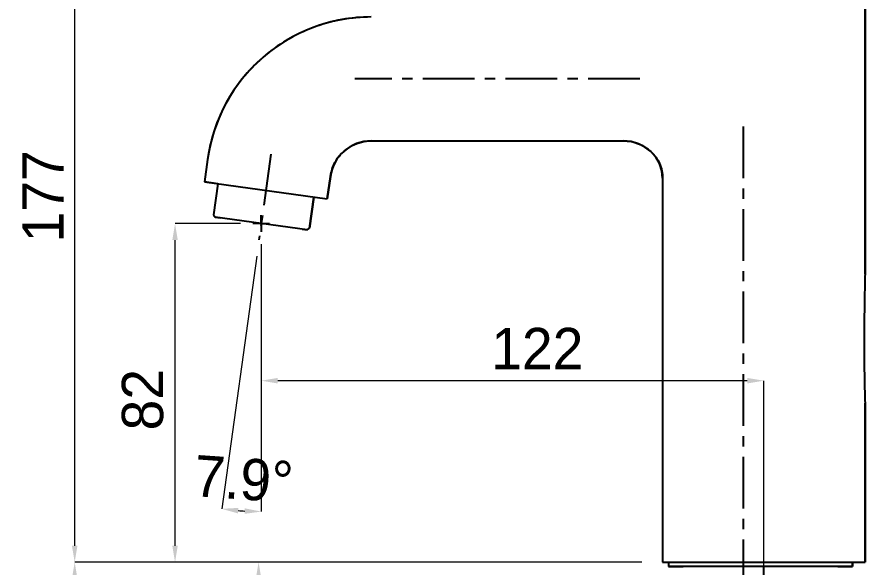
# Model space of a CAD drawing. Extents: x 0 to 790, y 0 to 579.
# Drawn here: x 356.5 to 561.7, y 228.5 to 361.7 of the extents above; entities that cross this region are included whole.
import ezdxf

# ---------------------------------------------------------------- set-up
doc = ezdxf.new("R2010")
doc.units = 0
doc.header["$LTSCALE"] = 10
doc.header["$MEASUREMENT"] = 0
doc.header["$PDMODE"] = 3
doc.header["$PDSIZE"] = -10
doc.linetypes.add('CENTER', pattern=[2, 1.25, -0.25, 0.25, -0.25])
doc.layers.get('0').update_dxf_attribs({"linetype": 'CONTINUOUS'})
doc.layers.get('DEFPOINTS').update_dxf_attribs({"linetype": 'CONTINUOUS'})
doc.layers.add('DEF_LAYER_ASSEM_MEMBER', color=7, linetype='CONTINUOUS')
doc.layers.add('DEFAULT_1', color=7, linetype='CENTER')
doc.styles.add('Daelim Dimension', font='')
doc.styles.get('Daelim Dimension').set_extended_font_data('나눔고딕')
doc.dimstyles.new('DEFAULT', dxfattribs={"dimscale": 2, "dimtxt": 2, "dimasz": 2, "dimexe": 0, "dimexo": 2, "dimgap": 1, "dimtad": 1, "dimdec": 0, "dimzin": 9, "dimdsep": 46, "dimtxsty": 'Daelim Dimension', "dimcen": 0.5, "dimclrd": 5, "dimclre": 5, "dimclrt": 256, "dimadec": 1, "dimazin": 0, "dimtfac": 1, "dimtdec": 0, "dimtix": 1, "dimtmove": 0, "dimatfit": 3, "dimfxl": 1, "dimtolj": 1, "dimtzin": 1, "dimlwd": 9, "dimlwe": 9, "dimarcsym": 0})

# ---------------------------------------------------------------- blocks, each defined once
blk = doc.blocks.new('*D0')
at = {"color": 5, "lineweight": 9, "ltscale": 0.5, "transparency": 16777216}
for p, q in [((532.24, 406.21), (370.48, 406.21)), ((370.48, 233.71), (370.48, 402.21)), ((507.74, 229.71), (370.48, 229.71))]:
    blk.add_line(p, q, dxfattribs=at)
at = {"color": 5, "ltscale": 0.5, "transparency": 16777216}
for points in [[(369.81, 402.21), (371.15, 402.21), (370.48, 406.21)], [(369.81, 233.71), (371.15, 233.71), (370.48, 229.71)]]:
    blk.add_solid(points, dxfattribs=at)
at = {"layer": 'DEFPOINTS', "color": 0, "ltscale": 0.5, "transparency": 16777216}
for p in [(370.48, 406.21), (536.24, 406.21), (511.74, 229.71)]:
    blk.add_point(p, dxfattribs=at)
at = {"color": 7, "ltscale": 0.5, "transparency": 16777216, "insert": (357.81, 318.28), "char_height": 10, "attachment_point": 2, "rotation": 90, "style": 'Daelim Dimension'}
blk.add_mtext('\\A1;177', dxfattribs=at)
blk = doc.blocks.new('*D1')
at = {"color": 5, "lineweight": 9, "ltscale": 0.5, "transparency": 16777216}
for p, q in [((410.63, 311.69), (394.77, 311.69)), ((394.77, 233.71), (394.77, 307.69)), ((507.74, 229.71), (394.77, 229.71))]:
    blk.add_line(p, q, dxfattribs=at)
at = {"color": 5, "ltscale": 0.5, "transparency": 16777216}
for points in [[(394.1, 307.69), (395.43, 307.69), (394.77, 311.69)], [(394.1, 233.71), (395.43, 233.71), (394.77, 229.71)]]:
    blk.add_solid(points, dxfattribs=at)
at = {"layer": 'DEFPOINTS', "color": 0, "ltscale": 0.5, "transparency": 16777216}
for p in [(394.77, 311.69), (414.63, 311.69), (511.74, 229.71)]:
    blk.add_point(p, dxfattribs=at)
at = {"color": 7, "ltscale": 0.5, "transparency": 16777216, "insert": (381.88, 269.05), "char_height": 10, "attachment_point": 2, "rotation": 90, "style": 'Daelim Dimension'}
blk.add_mtext('\\A1;82', dxfattribs=at)
blk = doc.blocks.new('*D2')
at = {"color": 5, "lineweight": 9, "ltscale": 0.5, "transparency": 16777216}
for p, q in [((415.63, 306.69), (415.63, 273.65)), ((533.24, 273.65), (419.63, 273.65)), ((537.24, 228.36), (537.24, 273.65))]:
    blk.add_line(p, q, dxfattribs=at)
at = {"color": 5, "ltscale": 0.5, "transparency": 16777216}
for points in [[(419.63, 274.32), (419.63, 272.98), (415.63, 273.65)], [(533.24, 274.32), (533.24, 272.98), (537.24, 273.65)]]:
    blk.add_solid(points, dxfattribs=at)
at = {"layer": 'DEFPOINTS', "color": 0, "ltscale": 0.5, "transparency": 16777216}
for p in [(415.63, 310.69), (415.63, 273.65), (537.24, 224.36)]:
    blk.add_point(p, dxfattribs=at)
at = {"color": 7, "ltscale": 0.5, "transparency": 16777216, "insert": (482.43, 286.44), "char_height": 10, "attachment_point": 2, "style": 'Daelim Dimension'}
blk.add_mtext('\\A1;122', dxfattribs=at)
blk = doc.blocks.new('*D3')
at = {"color": 5, "lineweight": 9, "ltscale": 0.5, "transparency": 16777216}
for p, q in [((507.74, 229.71), (414.98, 229.71)), ((414.98, 225.71), (414.98, 217.01)), ((505.81, 213.01), (414.98, 213.01)), ((414.98, 213.01), (414.98, 151.74))]:
    blk.add_line(p, q, dxfattribs=at)
at = {"color": 5, "ltscale": 0.5, "transparency": 16777216}
for points in [[(414.32, 225.71), (415.65, 225.71), (414.98, 229.71)], [(414.32, 217.01), (415.65, 217.01), (414.98, 213.01)]]:
    blk.add_solid(points, dxfattribs=at)
at = {"layer": 'DEFPOINTS', "color": 0, "ltscale": 0.5, "transparency": 16777216}
for p in [(414.98, 229.71), (511.74, 229.71), (509.81, 213.01)]:
    blk.add_point(p, dxfattribs=at)
at = {"color": 7, "ltscale": 0.5, "transparency": 16777216, "insert": (401.58, 207.01), "char_height": 10, "attachment_point": 3, "rotation": 90, "style": 'Daelim Dimension'}
blk.add_mtext('\\A1;MAX.30', dxfattribs=at)
blk = doc.blocks.new('*D5')
at = {"color": 5, "lineweight": 9, "ltscale": 0.5, "transparency": 16777216}
for p, q in [((414.53, 303.77), (406.07, 242.63)), ((415.63, 305.69), (415.63, 241.97))]:
    blk.add_line(p, q, dxfattribs=at)
blk.add_arc((415.63, 311.69), 69.72, 265.4044, 266.7125, dxfattribs=at)
at = {"color": 5, "ltscale": 0.5, "transparency": 16777216}
for points in [[(409.97, 241.53), (410.11, 242.86), (406.07, 242.63)], [(411.65, 242.75), (411.61, 241.42), (415.63, 241.97)]]:
    blk.add_solid(points, dxfattribs=at)
at = {"layer": 'DEFPOINTS', "color": 0, "ltscale": 0.5, "transparency": 16777216}
for p in [(417.96, 328.53), (415.63, 311.69), (415.63, 309.69), (415.08, 307.73), (409.24, 242.26)]:
    blk.add_point(p, dxfattribs=at)
at = {"color": 7, "ltscale": 0.5, "transparency": 16777216, "insert": (411.37, 249.82), "char_height": 10, "attachment_point": 5, "rotation": 356.0584, "style": 'Daelim Dimension'}
blk.add_mtext('\\A1;7.9°', dxfattribs=at)
blk = doc.blocks.new('*D6')
at = {"color": 5, "lineweight": 9, "ltscale": 0.5, "transparency": 16777216}
for p, q in [((433.31, 229.71), (370.48, 229.71)), ((370.48, 225.71), (370.48, 91.67)), ((517.33, 87.67), (370.48, 87.67))]:
    blk.add_line(p, q, dxfattribs=at)
at = {"color": 5, "ltscale": 0.5, "transparency": 16777216}
for points in [[(369.81, 225.71), (371.15, 225.71), (370.48, 229.71)], [(369.81, 91.67), (371.15, 91.67), (370.48, 87.67)]]:
    blk.add_solid(points, dxfattribs=at)
at = {"layer": 'DEFPOINTS', "color": 0, "ltscale": 0.5, "transparency": 16777216}
for p in [(437.31, 229.71), (370.48, 87.67), (521.33, 87.67)]:
    blk.add_point(p, dxfattribs=at)
at = {"color": 7, "ltscale": 0.5, "transparency": 16777216, "insert": (363.07, 158.69), "char_height": 10, "attachment_point": 5, "rotation": 90, "style": 'Daelim Dimension'}
blk.add_mtext('\\A1;410', dxfattribs=at)

msp = doc.modelspace()

# ---------------------------------------------------------------- linework, layer by layer
at = {"color": 7, "linetype": 'Continuous'}
for p, q in [((561.74, 299.45), (561.74, 372.85)), ((442.26, 331.71), (503.24, 331.71)), ((402.63, 327.2), (401.88, 321.77)), ((431.6, 317.66), (432.35, 323.09)), ((512.74, 322.71), (512.74, 229.71)), ((401.88, 321.77), (431.6, 317.66)), ((405.1, 321.33), (404.06, 313.8)), ((427.34, 310.57), (428.38, 318.1)), ((404.06, 313.8), (404.49, 313.23)), ((404.49, 313.23), (405.72, 313.06)), ((425.53, 310.32), (426.77, 310.15)), ((426.77, 310.15), (427.34, 310.57)), ((561.74, 229.71), (561.74, 268.19)), ((514.19, 229.71), (514.19, 228.71)), ((514.19, 228.71), (517.69, 228.71)), ((555.19, 228.71), (558.69, 228.71)), ((558.69, 228.71), (558.69, 229.71)), ((559.74, 229.71), (561.74, 229.71))]:
    msp.add_line(p, q, dxfattribs=at)
for points, start_tangent, end_tangent in [([(442.26, 361.71), (435.13, 361.07), (428.23, 359.17), (421.78, 356.07), (415.98, 351.88), (411.03, 346.71), (407.07, 340.75), (404.25, 334.17), (402.63, 327.2)], (-0.999999, -0.001415), (-0.138554, -0.990355)), ([(432.35, 323.09), (432.96, 325.39), (434.09, 327.49), (435.69, 329.25), (437.66, 330.59), (439.89, 331.43), (442.26, 331.71)], (0.140434, 0.99009), (0.999995, 0.003313)), ([(503.24, 331.71), (505.11, 331.54), (506.88, 331.03), (508.49, 330.21), (509.92, 329.12), (511.11, 327.77), (512, 326.21), (512.56, 324.5), (512.74, 322.71)], (0.99999, -0.004561), (-0.000211, -1))]:
    msp.add_spline(points, degree=3, dxfattribs=dict(at, start_tangent=start_tangent, end_tangent=end_tangent))
at = {"layer": 'DEF_LAYER_ASSEM_MEMBER', "color": 7, "linetype": 'Continuous'}
for p, q in [((561.74, 372.85), (561.74, 299.45)), ((442.26, 331.71), (503.24, 331.71)), ((402.63, 327.2), (401.88, 321.77)), ((432.35, 323.09), (431.6, 317.66)), ((512.74, 322.71), (512.74, 229.71)), ((405.1, 321.33), (401.88, 321.77)), ((405.1, 321.33), (404.06, 313.8)), ((428.38, 318.1), (427.34, 310.57)), ((404.06, 313.8), (404.49, 313.23)), ((426.77, 310.15), (404.49, 313.23)), ((426.77, 310.15), (427.34, 310.57)), ((561.73, 298.86), (561.71, 298.09)), ((561.74, 299.45), (561.73, 298.86)), ((561.74, 268.19), (561.74, 229.71)), ((512.74, 229.71), (561.74, 229.71)), ((514.19, 229.71), (514.19, 228.71)), ((558.69, 228.71), (514.19, 228.71)), ((558.69, 229.71), (558.69, 228.71))]:
    msp.add_line(p, q, dxfattribs=at)
for points in [[(512.74, 322.71), (512.56, 324.5), (512, 326.21), (511.11, 327.77), (509.92, 329.12), (508.49, 330.21), (506.88, 331.03), (505.11, 331.54), (503.24, 331.71)], [(561.71, 298.09), (561.69, 297.21), (561.68, 296.73), (561.67, 296.22), (561.66, 295.65), (561.64, 295.03), (561.63, 294.33), (561.62, 293.55), (561.6, 292.68), (561.59, 291.71), (561.57, 290.63), (561.56, 289.45), (561.55, 288.18), (561.54, 286.85), (561.53, 285.47), (561.52, 284.08), (561.52, 282.69), (561.53, 281.32), (561.53, 279.98), (561.54, 278.7), (561.55, 277.46), (561.56, 276.3), (561.58, 275.21), (561.59, 274.21), (561.61, 273.3), (561.63, 272.48), (561.64, 271.73), (561.66, 271.05), (561.68, 270.42), (561.69, 269.85), (561.71, 269.34), (561.72, 268.89)], [(561.72, 268.89), (561.74, 268.28), (561.74, 268.19)]]:
    msp.add_lwpolyline(points, dxfattribs=at)
for radius in [40, 10]:
    msp.add_arc((442.26, 321.71), radius, 90, 172.1169, dxfattribs=at)
at = {"layer": 'DEFAULT_1', "color": 1, "linetype": 'CENTER'}
for p, q in [((507.24, 346.71), (438.26, 346.71)), ((532.24, 335.21), (532.24, 122.29)), ((417.96, 328.53), (415.08, 307.73)), ((537.24, 224.36), (537.24, 228.71))]:
    msp.add_line(p, q, dxfattribs=at)
at = {"layer": 'DEFAULT_1', "color": 7, "linetype": 'CENTER'}
for q in [(415.63, 313.69), (413.63, 311.69), (417.63, 311.69), (415.63, 309.69)]:
    msp.add_line((415.63, 311.69), q, dxfattribs=at)

# ---------------------------------------------------------------- dimensions: what is measured, and where the dimension line sits
at = {"color": 5, "ltscale": 0.5}
for base, p1, p2, angle, picture, middle in [((370.48149163, 406.2143293), (511.73982266, 229.7143293), (536.23982266, 406.2143293), 90, '*D0', (370.48149163, 318.28329045)), ((394.77, 311.69), (511.74, 229.71), (414.63, 311.69), 90, '*D1', (394.77, 269.05)), ((415.63, 273.65), (537.24, 224.36), (415.63, 310.69), 180, '*D2', (482.43, 273.65))]:
    dim = msp.add_linear_dim(base=base, p1=p1, p2=p2, angle=angle, dimstyle='DEFAULT', override={"dimtxt": 5, "dimclrd": 5, "dimclre": 5, "dimclrt": 7}, dxfattribs=at)
    dim.commit()
    dim.dimension.update_dxf_attribs({"geometry": picture, "text_midpoint": middle, "dimtype": 128})
dim = msp.add_angular_dim_2l(base=(409.24, 242.26), line1=((417.96, 328.53), (415.08, 307.73)), line2=((415.63, 311.69), (415.63, 309.69)), dimstyle='DEFAULT', override={"dimtxt": 5, "dimclrd": 5, "dimclre": 5, "dimclrt": 7}, dxfattribs=at)
dim.commit()
dim.dimension.update_dxf_attribs({"geometry": '*D5', "text_midpoint": (411.37, 249.82)})
dim = msp.add_linear_dim(base=(370.48, 87.67), p1=(437.31, 229.71), p2=(521.33, 87.67), angle=90, text='410', dimstyle='DEFAULT', override={"dimtxt": 5, "dimclrd": 5, "dimclre": 5, "dimclrt": 7}, dxfattribs=at)
dim.commit()
dim.dimension.update_dxf_attribs({"geometry": '*D6', "text_midpoint": (363.07, 158.69)})
dim = msp.add_linear_dim(base=(414.98, 229.71), p1=(509.81, 213.01), p2=(511.74, 229.71), angle=90, text='MAX.30', dimstyle='DEFAULT', override={"dimtxt": 5, "dimclrd": 5, "dimclre": 5, "dimclrt": 7}, dxfattribs=at)
dim.commit()
dim.dimension.update_dxf_attribs({"geometry": '*D3', "text_midpoint": (414.98, 180.38), "dimtype": 128})

doc.saveas('drawing.dxf')
